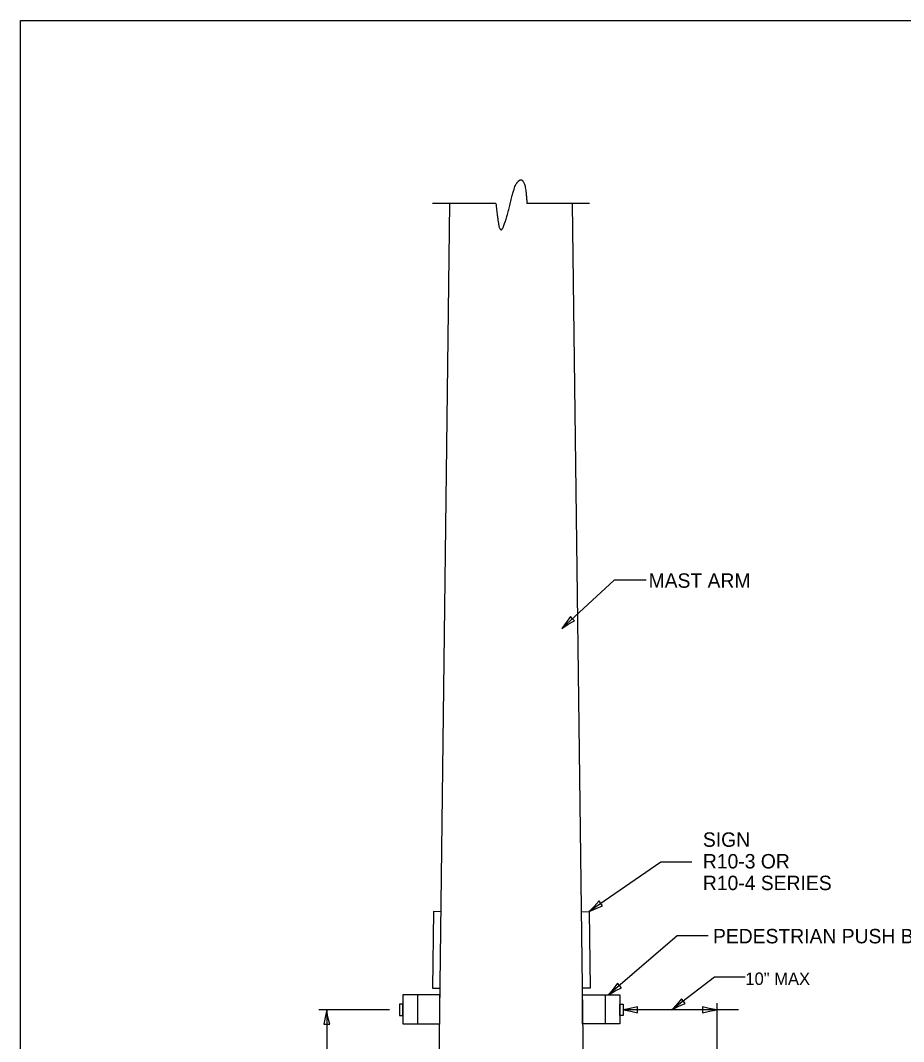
# Model space of a CAD drawing. Extents: x 100 to 1675, y 75 to 1075.
# Drawn here: x 100 to 528.2, y 579.9 to 1075 of the extents above; entities that cross this region are included whole.
import ezdxf

# ---------------------------------------------------------------- set-up
doc = ezdxf.new("R2010")
doc.units = 0
for name, color, linetype in [('SG_Pr_Above_Ground', 7, 'Continuous'), ('SG_Pr_Notes', 7, 'Continuous'), ('SH_General_Details', 7, 'Continuous'), ('SH_Major_Grid', 7, 'Continuous'), ('ST_Pr_Sign', 7, 'Continuous')]:
    doc.layers.add(name, color=color, linetype=linetype)

msp = doc.modelspace()

# ---------------------------------------------------------------- linework, layer by layer
at = {"layer": 'SG_Pr_Above_Ground'}
for p, q in [((301.58, 454.85), (308.26, 986.2)), ((374.45, 454.85), (367.77, 986.2)), ((292.46, 602.57), (292.46, 588.55)), ((383.56, 602.57), (383.56, 588.55))]:
    msp.add_line(p, q, dxfattribs=at)
for points in [[(303.44, 602.57), (285.46, 602.57), (285.46, 588.55), (303.44, 588.55)], [(372.59, 602.57), (390.57, 602.57), (390.57, 588.55), (372.59, 588.55)], [(285.46, 598.1), (283.82, 598.1), (283.82, 592.56), (285.46, 592.56)], [(390.57, 598.1), (392.21, 598.1), (392.21, 592.56), (390.57, 592.56)]]:
    msp.add_lwpolyline(points, close=True, dxfattribs=at)
at = {"layer": 'SG_Pr_Notes'}
for p, q in [((330.55, 986.2), (299.74, 986.2)), ((375.98, 986.2), (345.59, 986.2))]:
    msp.add_line(p, q, dxfattribs=at)
msp.add_open_spline([(330.55, 986.2), (331.62, 976.85), (332.56, 973.33), (333.88, 973.68), (336.33, 981.15), (339.27, 993.46), (340.98, 996.81), (343.18, 998.31), (345.16, 994.04), (345.59, 986.2)], degree=2, dxfattribs=at)
at = {"layer": 'SH_General_Details'}
for p, q in [((387.88, 803.61), (362.45, 780.23)), ((403.45, 803.61), (387.88, 803.61)), ((410.46, 666.83), (375.73, 642.89)), ((425.49, 666.83), (410.46, 666.83)), ((418.49, 631.11), (385.18, 602.57)), ((433.53, 631.11), (418.49, 631.11)), ((436.49, 611.06), (415.94, 595.27)), ((451.5, 611.06), (436.49, 611.06)), ((279, 595.27), (244.64, 595.27)), ((248.5, 595.27), (248.5, 396.19)), ((448.22, 595.27), (392.21, 595.27)), ((437.69, 598.46), (437.69, 420.53))]:
    msp.add_line(p, q, dxfattribs=at)
for points in [[(368.61, 783.84), (367.63, 784.93), (366.65, 786.02), (364.63, 783.03), (362.45, 780.23), (365.67, 782.23)], [(382.32, 645.66), (381.49, 646.87), (380.66, 648.07), (378.27, 645.38), (375.73, 642.89), (379.19, 644.45)], [(391.45, 606.01), (390.5, 607.12), (389.55, 608.23), (387.45, 605.3), (385.18, 602.57), (388.46, 604.48)], [(422.38, 598.37), (421.49, 599.53), (420.6, 600.69), (418.34, 597.88), (415.94, 595.27), (419.31, 597)], [(247.04, 588.27), (248.5, 588.27), (249.97, 588.27), (249.11, 591.77), (248.5, 595.27), (247.83, 591.53)], [(399.2, 593.8), (399.21, 595.27), (399.21, 596.73), (395.71, 595.87), (392.21, 595.27), (395.94, 594.59)], [(430.69, 596.73), (430.69, 595.27), (430.69, 593.8), (434.19, 594.66), (437.69, 595.27), (433.96, 595.95)]]:
    msp.add_lwpolyline(points, close=True, dxfattribs=at)
at = {"layer": 'SH_Major_Grid'}
msp.add_lwpolyline([(100, 1075), (1675, 1075), (1675, 75), (100, 75)], close=True, dxfattribs=at)
at = {"layer": 'ST_Pr_Sign'}
for points in [[(303.94, 642.85), (300.29, 642.89), (299.83, 605.76), (303.48, 605.72)], [(372.08, 642.85), (375.73, 642.89), (376.2, 605.76), (372.55, 605.72)]]:
    msp.add_lwpolyline(points, dxfattribs=at)

# ---------------------------------------------------------------- texts
at = {"layer": 'SH_General_Details'}
for s, height, p in [('MAST ARM', 7, (404.59, 799.91)), ('SIGN', 7, (430.92, 674.32)), ('R10-3 OR ', 7, (430.92, 663.82)), ('R10-4 SERIES', 7, (430.92, 653.32)), ('PEDESTRIAN PUSH BUTTON', 7, (435.82, 627.51)), ('10" MAX', 6, (451.5, 607.36))]:
    msp.add_text(s, height=height, dxfattribs=at).set_placement(p)

doc.saveas('drawing.dxf')
